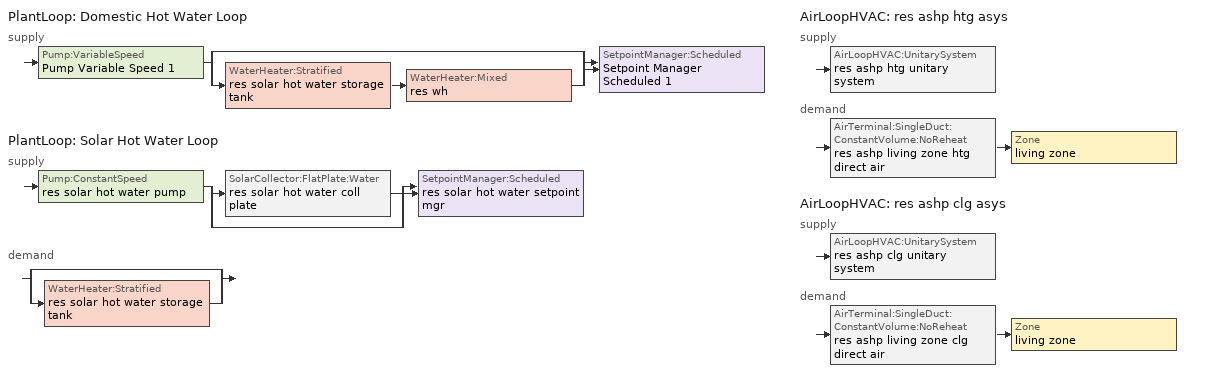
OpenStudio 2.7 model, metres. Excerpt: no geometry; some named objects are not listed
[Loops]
PlantLoop 'Domestic Hot Water Loop'
 supply: Pump:VariableSpeed 'Pump Variable Speed 1' > split
  | bypass
  | WaterHeater:Stratified 'res solar hot water storage tank' > WaterHeater:Mixed 'res wh'
  join > SetpointManager:Scheduled 'Setpoint Manager Scheduled 1'
PlantLoop 'Solar Hot Water Loop'
 supply: Pump:ConstantSpeed 'res solar hot water pump' > split
  | SolarCollector:FlatPlate:Water 'res solar hot water coll plate'
  | bypass
  join > SetpointManager:Scheduled 'res solar hot water setpoint mgr'
 demand: split
  | bypass
  | WaterHeater:Stratified 'res solar hot water storage tank'
AirLoopHVAC 'res ashp htg asys'
 supply: AirLoopHVAC:UnitarySystem 'res ashp htg unitary system'
 demand: AirTerminal:SingleDuct:ConstantVolume:NoReheat 'res ashp living zone htg direct air' > Zone 'living zone'
AirLoopHVAC 'res ashp clg asys'
 supply: AirLoopHVAC:UnitarySystem 'res ashp clg unitary system'
 demand: AirTerminal:SingleDuct:ConstantVolume:NoReheat 'res ashp living zone clg direct air' > Zone 'living zone'
[Sizing:Zone]
living zone: Zone Cooling Design Supply Air Temperature Input Method=SupplyAirTemperature; Zone Cooling Design Supply Air Temperature {C}=14; Zone Cooling Design Supply Air Temperature Difference {deltaC}=11.11; Zone Heating Design Supply Air Temperature Input Method=SupplyAirTemperature; Zone Heating Design Supply Air Temperature {C}=40; Zone Heating Design Supply Air Temperature Difference {deltaC}=11.11; Zone Cooling Design Supply Air Humidity Ratio {kg-H2O/kg-air}=0.0085; Zone Heating Design Supply Air Humidity Ratio {kg-H2O/kg-air}=0.008; Cooling Design Air Flow Method=DesignDay; Heating Design Air Flow Method=DesignDay; Account for Dedicated Outdoor Air System=No; Dedicated Outdoor Air System Control Strategy=NeutralSupplyAir; Dedicated Outdoor Air Low Setpoint Temperature for Design {C}=autosize; Dedicated Outdoor Air High Setpoint Temperature for Design {C}=autosize
[Zone equipment]
living zone: res ashp living zone htg direct air, res ashp living zone clg direct air
[PlantLoop] Load Distribution Scheme=Optimal
Name | Glycol Concentration | Maximum Loop Flow Rate {m3/s} | Plant Loop Volume {m3} | Fluid Type | Maximum Loop Temperature {C} | Minimum Loop Temperature {C} | Minimum Loop Flow Rate {m3/s} | Plant Equipment Operation Heating Load Schedule
Domestic Hot Water Loop | 0 | 0.01 | 0.003
Solar Hot Water Loop | 50 |  | Autocalculate | PropyleneGlycol | 100 | 0 | 0 | Always On Discrete
[Sizing:Plant] Loop Type=Heating; Design Loop Exit Temperature {C}=51.6667; Loop Design Temperature Difference {deltaC}=5.55556; Sizing Option=NonCoincident; Zone Timesteps in Averaging Window=1; Coincident Sizing Factor Mode=None
Domestic Hot Water Loop; Solar Hot Water Loop
[Pump:VariableSpeed]
Pump Variable Speed 1: Rated Flow Rate {m3/s}=0.01; Rated Pump Head {Pa}=1; Rated Power Consumption {W}=0; Motor Efficiency=1; Fraction of Motor Inefficiencies to Fluid Stream=0; Coefficient 1 of the Part Load Performance Curve=0; Coefficient 2 of the Part Load Performance Curve=1; Coefficient 3 of the Part Load Performance Curve=0; Coefficient 4 of the Part Load Performance Curve=0; Pump Control Type=Intermittent; Skin Loss Radiative Fraction=0.5; Design Power Sizing Method=PowerPerFlowPerPressure; Design Electric Power per Unit Flow Rate {W/(m3/s)}=348701.1; Design Shaft Power per Unit Flow Rate per Unit Head {W-s/m3-Pa}=1.28205; Design Minimum Flow Rate Fraction=0
[SetpointManager:Scheduled] Control Variable=Temperature; Schedule=dhw temp
Setpoint Manager Scheduled 1; res solar hot water setpoint mgr
[WaterHeater:Mixed]
res wh: Tank Volume {m3}=0.00378541; Setpoint Temperature Schedule=WH Setpoint Temp; Deadband Temperature Difference {deltaC}=0; Maximum Temperature Limit {C}=99; Heater Control Type=Modulate; Heater Maximum Capacity {W}=2.93071e+10; Heater Minimum Capacity {W}=0; Heater Fuel Type=NaturalGas; Heater Thermal Efficiency=0.7544; Off Cycle Parasitic Fuel Consumption Rate {W}=7.772; Off Cycle Parasitic Fuel Type=Electricity; Off Cycle Parasitic Heat Fraction to Tank=0; On Cycle Parasitic Fuel Consumption Rate {W}=7.772; On Cycle Parasitic Fuel Type=Electricity; On Cycle Parasitic Heat Fraction to Tank=0; Ambient Temperature Indicator=ThermalZone; Ambient Temperature Thermal Zone=living zone; Off Cycle Loss Coefficient to Ambient Temperature {W/K}=0; Off Cycle Loss Fraction to Thermal Zone=1; On Cycle Loss Coefficient to Ambient Temperature {W/K}=0; On Cycle Loss Fraction to Thermal Zone=1; Use Side Effectiveness=1; Source Side Effectiveness=1; Use Side Design Flow Rate {m3/s}=autosize; Source Side Design Flow Rate {m3/s}=autosize; Indirect Water Heating Recovery Time {hr}=1.5; Source Side Flow Control Mode=IndirectHeatPrimarySetpoint
[Pump:ConstantSpeed]
res solar hot water pump: Rated Flow Rate {m3/s}=5.68724e-05; Rated Pump Head {Pa}=90000; Rated Power Consumption {W}=32; Motor Efficiency=0.3; Fraction of Motor Inefficiencies to Fluid Stream=0.2; Pump Control Type=Intermittent; Design Power Sizing Method=PowerPerFlowPerPressure; Design Electric Power per Unit Flow Rate {W/(m3/s)}=348701.1; Design Shaft Power per Unit Flow Rate per Unit Head {W-s/m3-Pa}=1.28205
[SolarCollector:FlatPlate:Water]
res solar hot water coll plate: SolarCollectorPerformance=res solar hot water coll perf; Surface=res solar hot water shading surface; Maximum Flow Rate {m3/s}=5.68724e-05
[SolarCollectorPerformance:FlatPlate]
res solar hot water coll perf: Gross Area {m2}=3.71612; Test Fluid=Water; Test Flow Rate {m3/s}=5.68724e-05; Test Correlation Type=Inlet; Coefficient 1 of Efficiency Equation=0.77; Coefficient 2 of Efficiency Equation {W/m2-K}=-4.50265; Coefficient 2 of Incident Angle Modifier=-0.1; Coefficient 3 of Incident Angle Modifier=-0.0055
[WaterHeater:Stratified]
res solar hot water storage tank: Tank Volume {m3}=0.227125; Tank Height {m}=0.114628; Tank Shape=VerticalCylinder; Tank Perimeter {m}=0.120038; Maximum Temperature Limit {C}=99; Heater Priority Control=MasterSlave; Heater 1 Setpoint Temperature Schedule=WH Setpoint Temp; Heater 1 Deadband Temperature Difference {deltaC}=2; Heater 1 Capacity {W}=0; Heater 1 Height {m}=0; Heater 2 Setpoint Temperature Schedule=WH Setpoint Temp; Heater 2 Deadband Temperature Difference {deltaC}=5; Heater 2 Capacity {W}=0; Heater 2 Height {m}=0; Heater Fuel Type=Electricity; Heater Thermal Efficiency=1; Off Cycle Parasitic Fuel Consumption Rate {W}=10; Off Cycle Parasitic Fuel Type=Electricity; Off Cycle Parasitic Heat Fraction to Tank=0; Off Cycle Parasitic Height {m}=0; On Cycle Parasitic Fuel Consumption Rate {W}=10; On Cycle Parasitic Fuel Type=Electricity; On Cycle Parasitic Heat Fraction to Tank=0; On Cycle Parasitic Height {m}=0; Ambient Temperature Indicator=ThermalZone; Ambient Temperature Thermal Zone=living zone; Uniform Skin Loss Coefficient per Unit Area to Ambient Temperature {W/m2-K}=0.5678; Skin Loss Fraction to Zone=1; Off Cycle Flue Loss Coefficient to Ambient Temperature {W/K}=0; Off Cycle Flue Loss Fraction to Zone=1; Use Side Effectiveness=1; Use Side Inlet Height {m}=0; Use Side Outlet Height {m}=0.114628; Source Side Effectiveness=0.7; Source Side Inlet Height {m}=0.0382094; Source Side Outlet Height {m}=0; Inlet Mode=Fixed; Use Side Design Flow Rate {m3/s}=autosize; Source Side Design Flow Rate {m3/s}=5.68724e-05; Indirect Water Heating Recovery Time {hr}=1.5; Number of Nodes=8; Additional Destratification Conductivity {W/m-K}=0; Node 1 Additional Loss Coefficient {W/m2-K}=0; Node 2 Additional Loss Coefficient {W/m2-K}=0; Node 3 Additional Loss Coefficient {W/m2-K}=0; Node 4 Additional Loss Coefficient {W/m2-K}=0; Node 5 Additional Loss Coefficient {W/m2-K}=0; Node 6 Additional Loss Coefficient {W/m2-K}=0; Node 7 Additional Loss Coefficient {W/m2-K}=0; Node 8 Additional Loss Coefficient {W/m2-K}=0; Node 9 Additional Loss Coefficient {W/m2-K}=0; Node 10 Additional Loss Coefficient {W/m2-K}=0; Node 11 Additional Loss Coefficient {W/m2-K}=0; Node 12 Additional Loss Coefficient {W/m2-K}=0; Source Side Flow Control Mode=IndirectHeatPrimarySetpoint
[Coil:Heating:DX:SingleSpeed]
res ashp htg coil: Availability Schedule=res heating season; Rated Total Heating Capacity {W}=17584.3; Rated COP {W/W}=3.33368; Rated Air Flow Rate {m3/s}=0.906375; Rated Supply Fan Power Per Volume Flow Rate {W/(m3/s)}=773.391; Total Heating Capacity Function of Temperature Curve=HP_Heat-Cap-fT1; Total Heating Capacity Function of Flow Fraction Curve=HP_Heat-CAP-fFF1; Energy Input Ratio Function of Temperature Curve=HP_Heat-EIR-fT1; Energy Input Ratio Function of Flow Fraction Curve=HP_Heat-EIR-fFF1; Part Load Fraction Correlation Curve=HP_Heat-PLF-fPLR1; Defrost Energy Input Ratio Function of Temperature Curve=DefrostEIR; Minimum Outdoor Dry-Bulb Temperature for Compressor Operation {C}=-17.7778; Maximum Outdoor Dry-Bulb Temperature for Defrost Operation {C}=4.44444; Crankcase Heater Capacity {W}=20; Maximum Outdoor Dry-Bulb Temperature for Crankcase Heater Operation {C}=12.7778; Defrost Strategy=ReverseCycle; Defrost Control=OnDemand; Defrost Time Period Fraction=0.166667; Resistive Defrost Heater Capacity {W}=2000
[Coil:Heating:Electric]
res ashp supp heater: Availability Schedule=res heating season; Efficiency=1; Nominal Capacity {W}=29307.1
[Fan:OnOff] Availability Schedule=Always On Discrete; Fan Total Efficiency=0.75; Pressure Rise {Pa}=794.58; Maximum Flow Rate {m3/s}=1.17751; Motor Efficiency=1; Motor In Airstream Fraction=1
Name | Fan Power Ratio Function of Speed Ratio Curve | Fan Efficiency Ratio Function of Speed Ratio Curve
res ashp htg supply fan | Fan On Off Power Curve | Fan On Off Efficiency Curve
res ashp clg supply fan | Fan On Off Power Curve 1 | Fan On Off Efficiency Curve 1
[AirLoopHVAC:UnitarySystem] Control Type=Load; Controlling Zone or Thermostat Location=living zone; Dehumidification Control Type=None; Availability Schedule=Always On Discrete; Fan Placement=BlowThrough; Supply Air Fan Operating Mode Schedule=Always Off Discrete; DX Heating Coil Sizing Ratio=1; Use DOAS DX Cooling Coil=No; DOAS DX Cooling Coil Leaving Minimum Air Temperature {C}=2; Latent Load Control=SensibleOnlyLoadControl; Supply Air Flow Rate Method During Cooling Operation=SupplyAirFlowRate; Supply Air Flow Rate Method During Heating Operation=SupplyAirFlowRate; Supply Air Flow Rate When No Cooling or Heating is Required {m3/s}=0; Maximum Supply Air Temperature {C}=76.6667; Maximum Outdoor Dry-Bulb Temperature for Supplemental Heater Operation {C}=4.44444; Maximum Cycling Rate {cycles/hr}=2.5; Heat Pump Time Constant {s}=60; Fraction of On-Cycle Power Use=0.01; Heat Pump Fan Delay Time {s}=60; Ancilliary On-Cycle Electric Power {W}=0; Ancilliary Off-Cycle Electric Power {W}=0
Name | Supply Fan | Heating Coil | Supplemental Heating Coil | Supply Air Flow Rate During Cooling Operation {m3/s} | Supply Air Flow Rate During Heating Operation {m3/s} | Cooling Coil
res ashp htg unitary system | res ashp htg supply fan | res ashp htg coil | res ashp supp heater | 1e-005 | 0.893181
res ashp clg unitary system | res ashp clg supply fan |  |  | 1.17751 | 1e-005 | res ashp clg coil
[AirLoopHVAC] Availability Schedule=Always On Discrete; Design Supply Air Flow Rate {m3/s}=1.17751
res ashp htg asys; res ashp clg asys
[Sizing:System] Type of Load to Size On=Sensible; Design Outdoor Air Flow Rate {m3/s}=Autosize; Central Heating Maximum System Air Flow Ratio=0.3; Preheat Design Temperature {C}=7; Preheat Design Humidity Ratio {kg-H2O/kg-Air}=0.008; Precool Design Temperature {C}=12.8; Precool Design Humidity Ratio {kg-H2O/kg-Air}=0.008; Central Cooling Design Supply Air Temperature {C}=12.8; Central Heating Design Supply Air Temperature {C}=16.7; Sizing Option=NonCoincident; 100% Outdoor Air in Cooling=Yes; 100% Outdoor Air in Heating=Yes; Central Cooling Design Supply Air Humidity Ratio {kg-H2O/kg-Air}=0.0085; Central Heating Design Supply Air Humidity Ratio {kg-H2O/kg-Air}=0.008; Cooling Design Air Flow Method=DesignDay; Cooling Design Air Flow Rate {m3/s}=0; Heating Design Air Flow Method=DesignDay; Heating Design Air Flow Rate {m3/s}=0; System Outdoor Air Method=ZoneSum; Zone Maximum Outdoor Air Fraction=1; Cooling Supply Air Flow Rate Per Floor Area {m3/s-m2}=0.00996765; Cooling Fraction of Autosized Cooling Supply Air Flow Rate=1; Cooling Supply Air Flow Rate Per Unit Cooling Capacity {m3/s-W}=3.94755e-05; Heating Supply Air Flow Rate Per Floor Area {m3/s-m2}=0.00996765; Heating Fraction of Autosized Heating Supply Air Flow Rate=1; Heating Fraction of Autosized Cooling Supply Air Flow Rate=1; Heating Supply Air Flow Rate Per Unit Heating Capacity {m3/s-W}=3.15882e-05; Cooling Design Capacity Method=CoolingDesignCapacity; Cooling Design Capacity {W}=autosize; Cooling Design Capacity Per Floor Area {W/m2}=234.7; Fraction of Autosized Cooling Design Capacity=1; Heating Design Capacity Method=HeatingDesignCapacity; Heating Design Capacity {W}=autosize; Heating Design Capacity Per Floor Area {W/m2}=157; Fraction of Autosized Heating Design Capacity=1; Central Cooling Capacity Control Method=OnOff
res ashp htg asys; res ashp clg asys
[AirTerminal:SingleDuct:ConstantVolume:NoReheat] Availability Schedule=Always On Discrete; Maximum Air Flow Rate {m3/s}=1.17751
res ashp living zone htg direct air; res ashp living zone clg direct air
[Coil:Cooling:DX:SingleSpeed]
res ashp clg coil: Availability Schedule=res cooling season; Rated Total Cooling Capacity {W}=17584.3; Rated Sensible Heat Ratio=0.740612; Rated COP {W/W}=4.07538; Rated Air Flow Rate {m3/s}=0.930208; Rated Evaporator Fan Power Per Volume Flow Rate {W/(m3/s)}=773.391; Total Cooling Capacity Function of Temperature Curve=Cool-Cap-fT1; Total Cooling Capacity Function of Flow Fraction Curve=Cool-Cap-fFF1; Energy Input Ratio Function of Temperature Curve=Cool-EIR-fT1; Energy Input Ratio Function of Flow Fraction Curve=Cool-EIR-fFF1; Part Load Fraction Correlation Curve=Cool-PLF-fPLR1; Nominal Time for Condensate Removal to Begin {s}=1000; Ratio of Initial Moisture Evaporation Rate and Steady State Latent Capacity=1.5; Maximum Cycling Rate {cycles/hr}=3; Latent Capacity Time Constant {s}=45; Condenser Type=AirCooled; Evaporative Condenser Effectiveness=0; Evaporative Condenser Air Flow Rate {m3/s}=Autosize; Evaporative Condenser Pump Rated Power Consumption {W}=Autosize; Crankcase Heater Capacity {W}=0; Maximum Outdoor Dry-Bulb Temperature for Crankcase Heater Operation {C}=0; Basin Heater Capacity {W/K}=0; Basin Heater Setpoint Temperature {C}=10
[EnergyManagementSystem:Sensor]
Name | Output Variable or Output Meter Index Key | Output Variable or Output Meter
res_af_1_tin_s | living zone | Zone Mean Air Temperature
res_af_1_tt_s | living zone | Zone Outdoor Air Drybulb Temperature
res_ds_res_ashp_htg_asys_win_s; res_ds_res_ashp_clg_asys_win_s | living zone | Zone Mean Air Humidity Ratio
res_ds_res_ashp_htg_asys_fan_rtf_s | res ashp htg supply fan | Fan Runtime Fraction
res_ds_res_ashp_clg_asys_fan_rtf_s | res ashp clg supply fan | Fan Runtime Fraction
[EnergyManagementSystem:Program]
res_infil_1_program: Set p_m = 0.14; Set p_s = 0.22; Set s_m = 270; Set s_s = 370; Set z_m = 9.99744; Set z_s = 4.8768; Set f_t = (((s_m/z_m)^p_m)*((z_s/s_s)^p_s)); Set Tdiff = res_af_1_tin_s-res_af_1_tt_s; Set dT = @Abs Tdiff; Set c = 0.1045; Set Cs = 0.0749; Set Cw = 0.1406; Set n = 0.67; Set sft = (f_t*0.5); Set temp1 = ((c*Cw)*((sft*res_af_vw_s)^(2*n)))^2; Set Qn = (((c*Cs*(dT^n))^2)+temp1)^0.5; Set Tdiff = res_af_1_tin_s-res_af_1_tt_s; Set dT = @Abs Tdiff; Set QWHV = res_infil_1_wh_sch_s*0.0319; Set Qrange = res_infil_1_range_sch_s*0.0472; Set Qdryer = 0.0; Set Qbath = res_infil_1_bath_sch_s*0.059; Set QhpwhOut = 0; Set QhpwhIn = 0; Set QductsOut = 0; Set QductsIn = 0; Set QductsOut = QductsOut+res_ds_res_ashp_htg_asys_lk_ret_fan_equiv; Set QductsIn = QductsIn+res_ds_res_ashp_htg_asys_lk_sup_fan_equiv; Set QductsOut = QductsOut+res_ds_res_ashp_clg_asys_lk_ret_fan_equiv; Set QductsIn = QductsIn+res_ds_res_ashp_clg_asys_lk_sup_fan_equiv; Set Qout = QWHV+Qrange+Qbath+Qdryer+QhpwhOut+QductsOut; Set Qin = QhpwhIn+QductsIn; Set Qu = (@Abs (Qout-Qin)); Set Qb = (@Min Qout Qin); Set faneff_wh = 0.9438948864000002; Set res_infil_1_house_fan_act = (QWHV*300)/faneff_wh; Set faneff_sp = 0.4719474432000001; Set res_infil_1_range_fan_act = (Qrange*300)/faneff_sp; Set res_infil_1_bath_fan_act = (Qbath*300)/faneff_sp; Set Q_acctd_for_elsewhere = QhpwhOut+QhpwhIn+QductsOut+QductsIn; Set res_infil_1_flow_act = (((Qu^2)+(Qn^2))^0.5)-Q_acctd_for_elsewhere; Set res_infil_1_flow_act = (@Max res_infil_1_flow_act 0)
[AirLoopHVAC:ReturnPlenum]
Name | ThermalZone
res ashp htg asys return plenum | res ds res ashp htg asys ret air zone
res ashp clg asys return plenum | res ds res ashp clg asys ret air zone
[EnergyManagementSystem:Subroutine]
res_ds_res_ashp_htg_asys_lk_subrout: Set f_sup = 0.13696303696303697; Set f_ret = 0.10009990009990012; Set f_OA = 0.036863136863136844; Set oafrate = f_OA * res_ds_res_ashp_htg_asys_AhVfr; Set suplkfrate = f_sup * res_ds_res_ashp_htg_asys_AhVfr; Set retlkfrate = f_ret * res_ds_res_ashp_htg_asys_AhVfr; Set res_ds_res_ashp_htg_asys_AhToLiv = (@Abs (suplkfrate-retlkfrate-oafrate)); Set res_ds_res_ashp_htg_asys_LivToAh = 0; Set res_ds_res_ashp_htg_asys_lk_sup_fan_equiv = 0; Set res_ds_res_ashp_htg_asys_lk_ret_fan_equiv = oafrate; If res_ds_res_ashp_htg_asys_AhMfr>0; Set h_SA=(@HFnTdbW res_ds_res_ashp_htg_asys_AhTt res_ds_res_ashp_htg_asys_AhWt); Set h_AHZ=(@HFnTdbW res_ds_res_ashp_htg_asys_AhT res_ds_res_ashp_htg_asys_AhW); Set h_RA=(@HFnTdbW res_ds_res_ashp_htg_asys_RaT res_ds_res_ashp_htg_asys_RaW); Set h_fg=(@HfgAirFnWTdb res_ds_res_ashp_htg_asys_AhWt res_ds_res_ashp_htg_asys_AhTt); Set SALkQtot=f_sup*res_ds_res_ashp_htg_asys_AhMfr*(h_RA-h_SA); Set temp1=h_fg*(res_ds_res_ashp_htg_asys_RaW-res_ds_res_ashp_htg_asys_AhWt); Set res_ds_res_ashp_htg_asys_SupLatLkToLv = f_sup*res_ds_res_ashp_htg_asys_AhMfr*temp1; Set res_ds_res_ashp_htg_asys_SupSLkToLv = SALkQtot-res_ds_res_ashp_htg_asys_SupLatLkToLv; Set eTm=(res_ds_res_ashp_htg_asys_FanRtf/(res_ds_res_ashp_htg_asys_AhMfr*1006.0))*121.015; Set eTm=0-eTm; Set temp4=res_ds_res_ashp_htg_asys_AhT; Set tsup=temp4+((res_ds_res_ashp_htg_asys_AhTt-res_ds_res_ashp_htg_asys_AhT)*(@Exp eTm)); Set temp5=tsup-res_ds_res_ashp_htg_asys_AhTt; Set res_ds_res_ashp_htg_asys_SupDCnToLv = res_ds_res_ashp_htg_asys_AhMfr*1006.0*temp5; Set res_ds_res_ashp_htg_asys_SupDCnToAh = 0-res_ds_res_ashp_htg_asys_SupDCnToLv; Set eTm=(res_ds_res_ashp_htg_asys_FanRtf/(res_ds_res_ashp_htg_asys_AhMfr*1006.0))*111.706; Set eTm=0-eTm; Set temp6=res_ds_res_ashp_htg_asys_AhT; Set tret=temp6+((res_ds_res_ashp_htg_asys_RaT-res_ds_res_ashp_htg_asys_AhT)*(@Exp eTm)); Set temp7=tret-res_ds_res_ashp_htg_asys_RaT; Set res_ds_res_ashp_htg_asys_RetDCnToPl=res_ds_res_ashp_htg_asys_AhMfr*1006.0*temp7; Set res_ds_res_ashp_htg_asys_RetDCnToAh=0-res_ds_res_ashp_htg_asys_RetDCnToPl; Set res_ds_res_ashp_htg_asys_RetLatLk=0; Set temp2=(res_ds_res_ashp_htg_asys_AhT-res_ds_res_ashp_htg_asys_RaT); Set res_ds_res_ashp_htg_asys_RetSLk=f_ret*res_ds_res_ashp_htg_asys_AhMfr*1006.0*temp2; Set QtLkToAHZn=f_sup*res_ds_res_ashp_htg_asys_AhMfr*(h_SA-h_AHZ); Set temp3=(res_ds_res_ashp_htg_asys_AhWt-res_ds_res_ashp_htg_asys_AhW); Set res_ds_res_ashp_htg_asys_SupLatLkToAh=f_sup*res_ds_res_ashp_htg_asys_AhMfr*h_fg; Set res_ds_res_ashp_htg_asys_SupLatLkToAh=res_ds_res_ashp_htg_asys_SupLatLkToAh*temp3; Set res_ds_res_ashp_htg_asys_SupSLkToAh=QtLkToAHZn-res_ds_res_ashp_htg_asys_SupLatLkToAh; Else; Set res_ds_res_ashp_htg_asys_SupLatLkToLv=0; Set res_ds_res_ashp_htg_asys_SupSLkToLv=0; Set res_ds_res_ashp_htg_asys_SupDCnToLv=0; Set res_ds_res_ashp_htg_asys_SupDCnToAh=0; Set res_ds_res_ashp_htg_asys_RetDCnToPl=0; Set res_ds_res_ashp_htg_asys_RetDCnToAh=0; Set res_ds_res_ashp_htg_asys_RetLatLk=0; Set res_ds_res_ashp_htg_asys_RetSLk=0; Set res_ds_res_ashp_htg_asys_SupLatLkToAh=0; Set res_ds_res_ashp_htg_asys_SupSLkToAh=0; EndIf
res_ds_res_ashp_clg_asys_lk_subrout: Set f_sup = 0.13696303696303697; Set f_ret = 0.10009990009990012; Set f_OA = 0.036863136863136844; Set oafrate = f_OA * res_ds_res_ashp_clg_asys_AhVfr; Set suplkfrate = f_sup * res_ds_res_ashp_clg_asys_AhVfr; Set retlkfrate = f_ret * res_ds_res_ashp_clg_asys_AhVfr; Set res_ds_res_ashp_clg_asys_AhToLiv = (@Abs (suplkfrate-retlkfrate-oafrate)); Set res_ds_res_ashp_clg_asys_LivToAh = 0; Set res_ds_res_ashp_clg_asys_lk_sup_fan_equiv = 0; Set res_ds_res_ashp_clg_asys_lk_ret_fan_equiv = oafrate; If res_ds_res_ashp_clg_asys_AhMfr>0; Set h_SA=(@HFnTdbW res_ds_res_ashp_clg_asys_AhTt res_ds_res_ashp_clg_asys_AhWt); Set h_AHZ=(@HFnTdbW res_ds_res_ashp_clg_asys_AhT res_ds_res_ashp_clg_asys_AhW); Set h_RA=(@HFnTdbW res_ds_res_ashp_clg_asys_RaT res_ds_res_ashp_clg_asys_RaW); Set h_fg=(@HfgAirFnWTdb res_ds_res_ashp_clg_asys_AhWt res_ds_res_ashp_clg_asys_AhTt); Set SALkQtot=f_sup*res_ds_res_ashp_clg_asys_AhMfr*(h_RA-h_SA); Set temp1=h_fg*(res_ds_res_ashp_clg_asys_RaW-res_ds_res_ashp_clg_asys_AhWt); Set res_ds_res_ashp_clg_asys_SupLatLkToLv = f_sup*res_ds_res_ashp_clg_asys_AhMfr*temp1; Set res_ds_res_ashp_clg_asys_SupSLkToLv = SALkQtot-res_ds_res_ashp_clg_asys_SupLatLkToLv; Set eTm=(res_ds_res_ashp_clg_asys_FanRtf/(res_ds_res_ashp_clg_asys_AhMfr*1006.0))*121.015; Set eTm=0-eTm; Set temp4=res_ds_res_ashp_clg_asys_AhT; Set tsup=temp4+((res_ds_res_ashp_clg_asys_AhTt-res_ds_res_ashp_clg_asys_AhT)*(@Exp eTm)); Set temp5=tsup-res_ds_res_ashp_clg_asys_AhTt; Set res_ds_res_ashp_clg_asys_SupDCnToLv = res_ds_res_ashp_clg_asys_AhMfr*1006.0*temp5; Set res_ds_res_ashp_clg_asys_SupDCnToAh = 0-res_ds_res_ashp_clg_asys_SupDCnToLv; Set eTm=(res_ds_res_ashp_clg_asys_FanRtf/(res_ds_res_ashp_clg_asys_AhMfr*1006.0))*111.706; Set eTm=0-eTm; Set temp6=res_ds_res_ashp_clg_asys_AhT; Set tret=temp6+((res_ds_res_ashp_clg_asys_RaT-res_ds_res_ashp_clg_asys_AhT)*(@Exp eTm)); Set temp7=tret-res_ds_res_ashp_clg_asys_RaT; Set res_ds_res_ashp_clg_asys_RetDCnToPl=res_ds_res_ashp_clg_asys_AhMfr*1006.0*temp7; Set res_ds_res_ashp_clg_asys_RetDCnToAh=0-res_ds_res_ashp_clg_asys_RetDCnToPl; Set res_ds_res_ashp_clg_asys_RetLatLk=0; Set temp2=(res_ds_res_ashp_clg_asys_AhT-res_ds_res_ashp_clg_asys_RaT); Set res_ds_res_ashp_clg_asys_RetSLk=f_ret*res_ds_res_ashp_clg_asys_AhMfr*1006.0*temp2; Set QtLkToAHZn=f_sup*res_ds_res_ashp_clg_asys_AhMfr*(h_SA-h_AHZ); Set temp3=(res_ds_res_ashp_clg_asys_AhWt-res_ds_res_ashp_clg_asys_AhW); Set res_ds_res_ashp_clg_asys_SupLatLkToAh=f_sup*res_ds_res_ashp_clg_asys_AhMfr*h_fg; Set res_ds_res_ashp_clg_asys_SupLatLkToAh=res_ds_res_ashp_clg_asys_SupLatLkToAh*temp3; Set res_ds_res_ashp_clg_asys_SupSLkToAh=QtLkToAHZn-res_ds_res_ashp_clg_asys_SupLatLkToAh; Else; Set res_ds_res_ashp_clg_asys_SupLatLkToLv=0; Set res_ds_res_ashp_clg_asys_SupSLkToLv=0; Set res_ds_res_ashp_clg_asys_SupDCnToLv=0; Set res_ds_res_ashp_clg_asys_SupDCnToAh=0; Set res_ds_res_ashp_clg_asys_RetDCnToPl=0; Set res_ds_res_ashp_clg_asys_RetDCnToAh=0; Set res_ds_res_ashp_clg_asys_RetLatLk=0; Set res_ds_res_ashp_clg_asys_RetSLk=0; Set res_ds_res_ashp_clg_asys_SupLatLkToAh=0; Set res_ds_res_ashp_clg_asys_SupSLkToAh=0; EndIf
[EnergyManagementSystem:ProgramCallingManager]
res af_1 program calling manager: BeginTimestepBeforePredictor; res_infil_1_program; res_nv_1_program
res ds res ashp htg asys program calling manager: EndOfSystemTimestepAfterHVACReporting; res_ds_res_ashp_htg_asys_program
res ds res ashp clg asys program calling manager: EndOfSystemTimestepAfterHVACReporting; res_ds_res_ashp_clg_asys_program
[Schedule:Ruleset]
Name | Default Day Schedule
res heating season | Schedule Day 4
res cooling season | Schedule Day 7
[Schedule:Day]
Schedule Day 4; Schedule Day 7: 24, 0, 0
res heating season allday1; res heating season allday2; res heating season allday3; res heating season allday4; res heating season allday5; res heating season allday6; res heating season allday7; res heating season allday8; res heating season allday9; res heating season allday10; res heating season allday11; res heating season allday12; res cooling season allday1; res cooling season allday2; res cooling season allday3; res cooling season allday4; res cooling season allday5; res cooling season allday6; res cooling season allday7; res cooling season allday8; res cooling season allday9; res cooling season allday10; res cooling season allday11; res cooling season allday12: 24, 0, 1
[Schedule:Rule] Apply Sunday=Yes; Apply Monday=Yes; Apply Tuesday=Yes; Apply Wednesday=Yes; Apply Thursday=Yes; Apply Friday=Yes; Apply Saturday=Yes; Date Specification Type=DateRange; Start Day=1
Name | Schedule Ruleset | Rule Order | Day Schedule | Start Month | End Month | End Day
res heating season allday ruleset1 | res heating season | 11 | res heating season allday1 | 1 | 1 | 31
res heating season allday ruleset2 | res heating season | 10 | res heating season allday2 | 2 | 2 | 28
res heating season allday ruleset3 | res heating season | 9 | res heating season allday3 | 3 | 3 | 31
res heating season allday ruleset4 | res heating season | 8 | res heating season allday4 | 4 | 4 | 30
res heating season allday ruleset5 | res heating season | 7 | res heating season allday5 | 5 | 5 | 31
res heating season allday ruleset6 | res heating season | 6 | res heating season allday6 | 6 | 6 | 30
res heating season allday ruleset7 | res heating season | 5 | res heating season allday7 | 7 | 7 | 31
res heating season allday ruleset8 | res heating season | 4 | res heating season allday8 | 8 | 8 | 31
res heating season allday ruleset9 | res heating season | 3 | res heating season allday9 | 9 | 9 | 30
res heating season allday ruleset10 | res heating season | 2 | res heating season allday10 | 10 | 10 | 31
res heating season allday ruleset11 | res heating season | 1 | res heating season allday11 | 11 | 11 | 30
res heating season allday ruleset12 | res heating season | 0 | res heating season allday12 | 12 | 12 | 31
res cooling season allday ruleset1 | res cooling season | 11 | res cooling season allday1 | 1 | 1 | 31
res cooling season allday ruleset2 | res cooling season | 10 | res cooling season allday2 | 2 | 2 | 28
res cooling season allday ruleset3 | res cooling season | 9 | res cooling season allday3 | 3 | 3 | 31
res cooling season allday ruleset4 | res cooling season | 8 | res cooling season allday4 | 4 | 4 | 30
res cooling season allday ruleset5 | res cooling season | 7 | res cooling season allday5 | 5 | 5 | 31
res cooling season allday ruleset6 | res cooling season | 6 | res cooling season allday6 | 6 | 6 | 30
res cooling season allday ruleset7 | res cooling season | 5 | res cooling season allday7 | 7 | 7 | 31
res cooling season allday ruleset8 | res cooling season | 4 | res cooling season allday8 | 8 | 8 | 31
res cooling season allday ruleset9 | res cooling season | 3 | res cooling season allday9 | 9 | 9 | 30
res cooling season allday ruleset10 | res cooling season | 2 | res cooling season allday10 | 10 | 10 | 31
res cooling season allday ruleset11 | res cooling season | 1 | res cooling season allday11 | 11 | 11 | 30
res cooling season allday ruleset12 | res cooling season | 0 | res cooling season allday12 | 12 | 12 | 31
[Schedule:Constant]
Name | Value
dhw temp; WH Setpoint Temp | 51.6667
Always On Discrete | 1
Always Off Discrete | 0
[Curve:Biquadratic]
Name | Coefficient1 Constant | Coefficient2 x | Coefficient3 x**2 | Coefficient4 y | Coefficient5 y**2 | Coefficient6 x*y | Minimum Value of x | Maximum Value of x | Minimum Value of y | Maximum Value of y
DefrostEIR | 0.1528 | 0 | 0 | 0 | 0 | 0 | -100 | 100 | -100 | 100
HP_Heat-Cap-fT1 | 0.878144 | -0.00291486 | -3.3372e-05 | 0.0223867 | 0.000163944 | -2.187e-05 | -100 | 100 | -100 | 100
HP_Heat-EIR-fT1 | 0.716518 | 0.0102759 | 0.000460734 | -0.00648037 | 0.000456354 | -0.00069764 | -100 | 100 | -100 | 100
Cool-Cap-fT1 | 1.55736 | -0.0744482 | 0.0030986 | 0.00145958 | -4.1148e-05 | -0.000426714 | 13.88 | 23.88 | 18.33 | 51.66
Cool-EIR-fT1 | -0.350448 | 0.11681 | -0.00339951 | -0.00122609 | 0.000600809 | -0.000466884 | 13.88 | 23.88 | 18.33 | 51.66
[Curve:Quadratic] Minimum Value of x=0
Name | Coefficient1 Constant | Coefficient2 x | Coefficient3 x**2 | Maximum Value of x | Minimum Curve Output | Maximum Curve Output
HP_Heat-PLF-fPLR1 | 0.89 | 0.11 | 0 | 1 | 0.7 | 1
HP_Heat-CAP-fFF1 | 0.694045 | 0.474208 | -0.168253 | 2 | 0 | 2
HP_Heat-EIR-fFF1 | 2.18542 | -1.94283 | 0.757409 | 2 | 0 | 2
Cool-PLF-fPLR1 | 0.93 | 0.07 | 0 | 1 | 0.7 | 1
Cool-Cap-fFF1 | 0.718664 | 0.417974 | -0.136638 | 2 | 0 | 2
Cool-EIR-fFF1 | 1.14349 | -0.13944 | -0.00404779 | 2 | 0 | 2
[Curve:Exponent] Coefficient1 Constant=1; Coefficient2 Constant=0; Coefficient3 Constant=0; Minimum Value of x=0; Maximum Value of x=1
Fan On Off Power Curve; Fan On Off Power Curve 1
[Curve:Cubic] Coefficient1 Constant=1; Coefficient2 x=0; Coefficient3 x**2=0; Coefficient4 x**3=0; Minimum Value of x=0; Maximum Value of x=1
Fan On Off Efficiency Curve; Fan On Off Efficiency Curve 1
